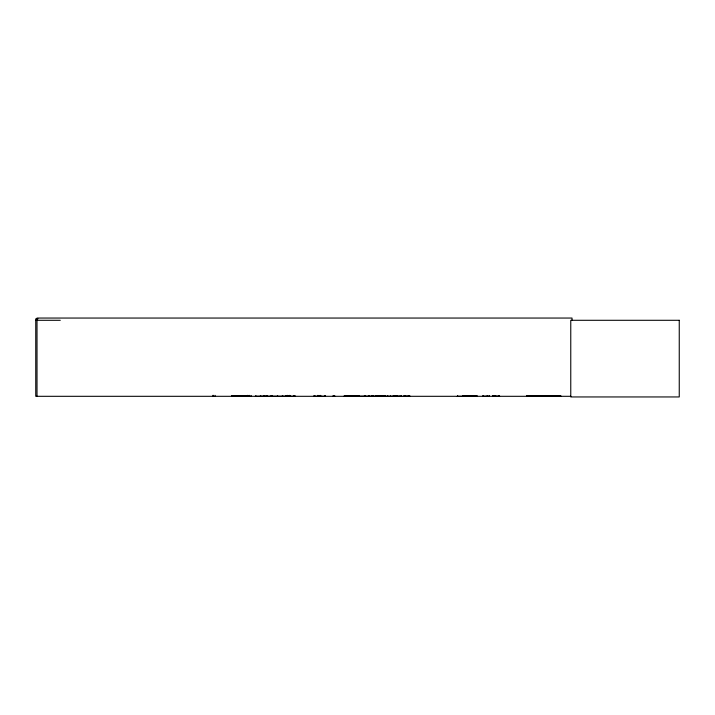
<?xml version="1.0" encoding="UTF-8"?>
<svg xmlns="http://www.w3.org/2000/svg" width="715" height="715" viewBox="0 0 715 715"><rect width="100%" height="100%" fill="white"/><g stroke="black" fill="none" stroke-linecap="round" stroke-linejoin="round"><path stroke-width="1.07" d="M266.096 396.28L266.096 395.672M277.59 396.28L277.599 395.672M376.036 396.28L376.036 395.511M387.888 396.28L387.968 395.672M390.14 396.208L401.669 396.28L401.66 395.672M324.851 396.208L324.905 395.672M369.012 396.226L369.012 395.511M457.278 396.307L476.941 396.262M457.582 396.208L457.636 395.672M383.624 396.226L383.642 395.672M255.362 396.307L263.254 396.226M371.818 396.226L371.88 395.726L371.943 396.307M489.453 396.307L489.453 395.672L489.328 396.226M332.743 396.244L333.208 396.226M333.27 396.208L333.288 395.726M560.712 396.119L526.58 396.271L560.712 395.967M528.564 396.119L528.993 396.119M543.632 396.289L543.749 395.699M543.775 396.119L544.231 395.699M545.42 396.289L545.67 395.511M545.706 396.289L545.956 395.699M359.019 396.226L371.88 396.146M240.83 396.226L240.946 395.672M527.161 396.119L526.758 395.967M277.402 396.226L277.456 395.726M285.401 396.226L285.464 395.672M285.696 396.226L285.759 395.726L285.902 396.244M251.081 396.226L231.696 396.262M482.697 396.226L489.391 396.146M483.054 396.226L483.117 395.726M393.241 396.226L393.313 395.726L393.384 396.307M408.319 396.226L408.319 395.726M37.984 318.854L35.75 318.854L35.75 396.307L570.91 396.307M35.75 320.293L60.275 320.293M231.714 395.806L246.023 395.806M344.29 395.806L358.608 395.806M462.614 395.806L476.923 395.806M231.678 396.012L246.049 395.994M344.264 395.994L358.635 396.012M462.587 395.994L476.95 396.012M295.188 396.28L264.657 396.226M344.281 396.262L358.626 396.262M387.968 396.226L372.157 396.307L372.247 395.672M404.082 395.726L409.007 396.28M492.885 395.726L499.633 396.28M526.58 396.271L560.712 396.271L560.694 395.699M470.604 396.28L470.711 395.511M470.13 396.226L470.121 395.726M249.151 396.226L249.169 395.35M243.565 396.226L243.493 395.726M499.231 396.226L499.159 395.726M272.192 396.226L272.129 395.726M294.848 396.226L294.786 395.726M286.769 396.226L286.706 395.726L286.652 396.307M285.58 396.226L285.517 395.726M473.714 396.226L473.67 395.726M464.196 396.208L464.133 395.672M271.977 396.226L272.058 395.511M355.73 396.208L355.686 395.672M545.965 395.967L546.072 395.511M385.162 396.208L385.153 395.726M373.766 396.226L373.748 395.672M387.61 396.226L387.539 395.672M376.465 396.226L376.394 395.672M376.117 396.226L376.108 395.672M572.027 320.293L572.027 318.05L37.01 318.05L37.01 396.307M551.623 395.672L551.623 396.307M543.909 395.672L543.909 396.307M540.12 395.672L540.12 396.307M538.359 395.511L538.359 396.307M537.966 395.511L537.966 396.307M532.416 395.672L532.416 396.307M499.097 395.672L499.097 396.307M494.995 395.511L494.995 396.307M494.78 395.511L494.78 396.307M492.823 395.672L492.823 396.307M487.505 395.511L487.505 396.307M487.281 395.511L487.281 396.307M483.188 395.672L483.188 396.307M476.655 395.672L476.655 396.307M473.625 395.672L473.625 396.307M471.105 395.511L471.105 396.307M470.041 395.672L469.97 396.307M468.727 395.511L468.727 396.307M468.325 395.511L468.325 396.307M467.994 395.511L467.994 396.307M467.127 395.672L467.127 396.307M465.161 395.672L465.161 396.307M463.266 395.511L463.266 396.307M462.945 395.511L462.945 396.307M409.722 395.511L409.713 396.307M408.399 395.672L408.417 396.307M405.11 395.511L405.11 396.307M404.958 395.511L404.958 396.307M404.011 395.672L404.011 396.307M400.078 395.672L400.078 396.307M397.799 395.672L397.799 396.307M396.852 395.511L396.852 396.307M396.691 395.511L396.691 396.307M396.047 395.511L396.11 396.307M395.645 395.511L395.708 396.307M395.011 395.672L395.011 396.307M394.939 395.672L394.939 396.307M394.626 395.511L394.626 396.307M394.278 395.511L394.278 396.307M393.697 395.511L393.697 396.307M390.086 395.672L390.086 396.307M385.144 395.672L385.144 396.307M382.355 395.511L382.409 396.307M382.051 395.511L382.051 396.307M381.998 395.511L382.007 396.307M381.649 395.511L381.596 396.307M380.63 395.672L380.63 396.307M379.585 395.511L379.585 396.307M379.477 395.511L379.477 396.307M379.084 395.511L379.084 396.307M378.306 395.511L378.306 396.307M377.913 395.511L377.913 396.307M375.768 395.511L375.768 396.307M373.105 395.672L373.105 396.307M369.271 395.511L369.298 396.307M365.106 395.511L365.106 396.307M364.757 395.511L364.757 396.307M364.418 395.672L364.418 396.307M359.305 395.672L359.305 396.307M350.225 395.511L350.225 396.307M349.876 395.511L349.876 396.307M345.685 395.672L345.685 396.307M334.683 395.511L334.683 396.307M333.44 395.672L333.369 396.307M325.361 395.672L325.37 396.307L313.858 396.28L313.867 395.672M320.713 395.511L320.713 396.307M320.57 395.511L320.57 396.307M320.365 395.511L320.365 396.307M320.168 395.35L320.168 396.307M319.82 395.511L319.802 396.307M319.417 395.511L319.328 396.307L319.256 395.672M317.934 395.35L317.934 396.307M314.904 395.672L314.904 396.307M294.732 395.672L294.732 396.307M293.767 395.672L293.767 396.307M289.924 395.511L289.924 396.307M289.647 395.511L289.647 396.307M289.504 395.35L289.504 396.307M288.878 395.511L288.878 396.307M288.592 395.511L288.592 396.307M287.269 395.35L287.269 396.307M282.684 395.511L282.684 396.307M282.398 395.511L282.398 396.307M271.655 395.511L271.727 396.307M271.637 395.511L271.637 396.307M271.065 395.511L271.065 396.307M267.464 395.511L267.464 396.307M267.204 395.511L267.204 396.307M264.541 395.672L264.541 396.307M263.379 395.672L263.379 396.307M260.707 395.511L260.707 396.307M260.448 395.511L260.448 396.307M255.845 395.672L255.845 396.307M251.197 395.672L251.197 396.307M248.623 395.672L248.623 396.307M248.203 395.511L248.203 396.307M247.926 395.511L247.926 396.307M247.587 395.35L247.587 396.307M244.977 395.511L244.977 396.307M244.798 395.511L244.798 396.307M243.422 395.672L243.422 396.307M243.118 395.672L243.118 396.307M241.563 395.511L241.563 396.307M238.372 395.672L238.372 396.307M237.005 395.511L237.005 396.307M236.817 395.511L236.817 396.307M233.17 395.672L233.17 396.307M215.081 395.35L215.081 396.307M213.508 395.35L213.508 396.307M212.847 395.35L212.847 396.307M679.25 320.293L570.767 320.293L570.767 396.95L679.25 396.95L679.25 320.293M380.898 396.307L380.898 395.672L380.827 396.307"/></g></svg>
